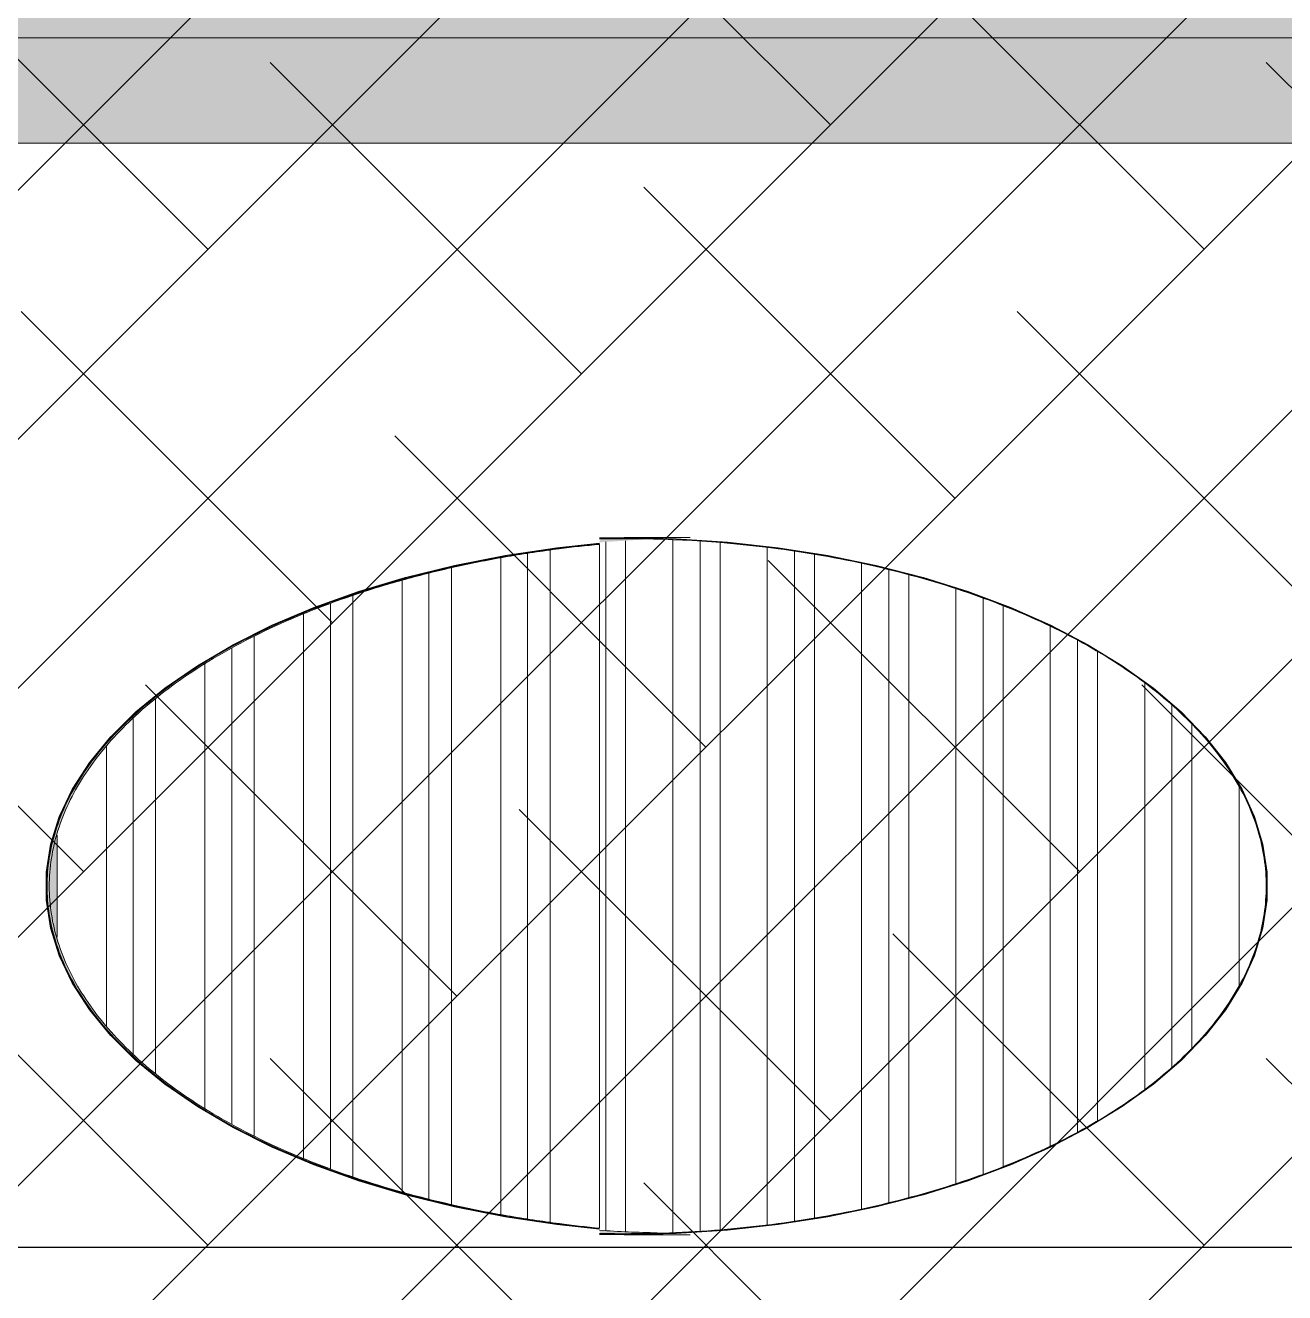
# Model space of a CAD drawing. Header units: millimetres. Extents: x 50357 to 985146, y 723188 to 1803594.
# Drawn here: x 863213 to 866789, y 732074 to 735674 of the extents above; entities that cross this region are included whole.
import ezdxf

# ---------------------------------------------------------------- set-up
doc = ezdxf.new("R2010")
doc.units = ezdxf.units.MM
doc.header["$LTSCALE"] = 3
doc.header["$MEASUREMENT"] = 0
for name, color, linetype, lineweight, true_color in [('A-FLOR', 7, 'Continuous', 5, 0x6e6e6e), ('A-FLOR-MCUT', 7, 'Continuous', 13, 0x6e6e6e), ('A-GENM', 7, 'Continuous', 13, 0x6e6e6e), ('I-WALL', 7, 'Continuous', 25, 0x6e6e6e)]:
    doc.layers.add(name, color=color, linetype=linetype, lineweight=lineweight, true_color=true_color)
doc.layers.add('Hatch (HOR not under LTC submission)', color=252, linetype='Continuous', lineweight=35)

# ---------------------------------------------------------------- blocks, each defined once
blk = doc.blocks.new('Opening End Plate L1 - Opening End Plate L1-5118050-SEC D_1')
at = {"layer": 'A-GENM'}
blk.add_hatch(color=256, dxfattribs=at).paths.add_polyline_path([(-684218.6, 8050), (-684071.7, 8053.2), (-683925.8, 8062.8), (-683768.4, 8080.9), (-683640.5, 8100.9), (-683503, 8129.2), (-683351.9, 8169.1), (-683242.9, 8203.3), (-683121.9, 8248.6), (-683008.1, 8299), (-682902, 8354.2), (-682804.5, 8413.9), (-682716.2, 8477.6), (-682637.7, 8545), (-682569.3, 8615.6), (-682511.7, 8688.9), (-682465.2, 8764.6), (-682430, 8842), (-682406.4, 8920.7), (-682394.6, 9000.1), (-682394.6, 9079.9), (-682406.4, 9159.3), (-682430, 9238), (-682465.2, 9315.4), (-682511.7, 9391.1), (-682569.3, 9464.4), (-682637.7, 9535), (-682727.2, 9610.3), (-682804.5, 9666.1), (-682902, 9725.8), (-683008.1, 9781), (-683121.9, 9831.4), (-683247.8, 9878.3), (-683370.2, 9916.6), (-683503, 9950.8), (-683664.2, 9982.8), (-683781.7, 10001.2), (-683925.8, 10017.2), (-684080.7, 10027), (-684218.6, 10030), (-684288.9, 10028.5), (-684288.9, 10025.5), (-684218.6, 10027), (-684071.8, 10023.8), (-683926, 10014.2), (-683768.4, 9996.1), (-683641, 9976.1), (-683503.7, 9947.9), (-683351.9, 9907.7), (-683243.8, 9873.9), (-683123, 9828.7), (-683009.2, 9778.3), (-682903.4, 9723.2), (-682806.1, 9663.6), (-682717.9, 9600), (-682639.6, 9532.8), (-682568.3, 9458.3), (-682514, 9389.3), (-682467.7, 9314), (-682432.6, 9236.9), (-682409.2, 9158.6), (-682397.4, 9079.6), (-682397.4, 9000.4), (-682409.2, 8921.4), (-682432.6, 8843.1), (-682467.7, 8766), (-682518.9, 8684.5), (-682571.5, 8617.6), (-682639.6, 8547.2), (-682727.2, 8473.4), (-682806.1, 8416.4), (-682903.4, 8356.8), (-683009.2, 8301.7), (-683123, 8251.3), (-683247.8, 8204.9), (-683374.6, 8165.4), (-683503.7, 8132.1), (-683664.2, 8100.3), (-683782.1, 8081.7), (-683926, 8065.8), (-684080.7, 8056), (-684218.6, 8053), (-684288.9, 8054.5), (-684288.9, 8051.5)], flags=0)
h = blk.add_hatch(color=256, dxfattribs=at)
h.paths.add_polyline_path([(-684218.6, 8053), (-684131.1, 8055.2), (-684196.2, 8057.4), (-684288.9, 8063.3), (-684288.9, 8054.5), (-684228.2, 8053.2)], flags=0)
h.paths.add_polyline_path([(-684288.9, 10016.5), (-684177.8, 10023.8), (-684151.5, 10025.5), (-684228.2, 10026.8), (-684288.9, 10024.5), (-684288.9, 10016.7)], flags=0)
for p, q in [((-684218.6, 10030), (-684289.1, 10029.3)), ((-684031.1, 10030), (-684218.6, 10030)), ((-684289.1, 8050.7), (-684218.6, 8050)), ((-684218.6, 8050), (-684031.1, 8050))]:
    blk.add_line(p, q, dxfattribs=at)
at = {"layer": 'A-GENM', "flags": 128}
blk.add_lwpolyline([(-684218.6, 8050), (-684071.7, 8053.2), (-683925.8, 8062.8), (-683781.7, 8078.8), (-683640.5, 8100.9), (-683503, 8129.2), (-683370.2, 8163.4), (-683242.9, 8203.3), (-683121.9, 8248.6), (-683008.1, 8299), (-682902, 8354.2), (-682804.5, 8413.9), (-682716.2, 8477.6), (-682637.7, 8545), (-682569.3, 8615.6), (-682511.7, 8688.9), (-682465.2, 8764.6), (-682430, 8842), (-682406.4, 8920.7), (-682394.6, 9000.1), (-682394.6, 9079.9), (-682406.4, 9159.3), (-682430, 9238), (-682465.2, 9315.4), (-682511.7, 9391.1), (-682569.3, 9464.4), (-682637.7, 9535), (-682716.2, 9602.4), (-682804.5, 9666.1), (-682902, 9725.8), (-683008.1, 9781), (-683121.9, 9831.4), (-683242.9, 9876.7), (-683370.2, 9916.6), (-683503, 9950.8), (-683640.5, 9979.1), (-683781.7, 10001.2), (-683925.8, 10017.2), (-684071.7, 10026.8), (-684218.6, 10030)], dxfattribs=at)
at = {"layer": 'A-GENM'}
for points in [[(-684289, 10026.3), (-684265.5, 10026.8), (-684242.1, 10027), (-684218.6, 10027)], [(-684289.1, 8062.9), (-684234.6, 8058.7), (-684179.8, 8056.8), (-684124.8, 8055.4)], [(-684218.6, 8053), (-684242.1, 8053), (-684265.5, 8053.2), (-684289, 8053.7)]]:
    blk.add_open_spline(points, degree=3, dxfattribs=at)
blk.add_open_spline([(-684218.6, 10027), (-684071.7, 10027), (-683826.8, 10010.9), (-683500.6, 9951.8), (-683239.6, 9877.5), (-683043.3, 9797.5), (-682902, 9723.9), (-682804.5, 9664.3), (-682716.3, 9600.6), (-682611.7, 9510.9), (-682527.6, 9414.8), (-682465.8, 9314.3), (-682430.7, 9237.1), (-682407.2, 9158.8), (-682391.5, 9053.3), (-682401.4, 8920.9), (-682460.1, 8764.9), (-682564.3, 8615.8), (-682686.9, 8500.6), (-682804.5, 8415.7), (-682902, 8356.1), (-683007.9, 8300.9), (-683121.8, 8250.5), (-683242.8, 8205.2), (-683370.1, 8165.3), (-683502.9, 8131.2), (-683686.2, 8093.5), (-683924.7, 8061.6), (-684120.6, 8053), (-684218.6, 8053)], degree=3, knots=[-3.141593, -3.141593, -3.141593, -3.141593, -2.899932, -2.738824, -2.577717, -2.41661, -2.336056, -2.255502, -2.174949, -2.094395, -1.933288, -1.852734, -1.77218, -1.691627, -1.611073, -1.449966, -1.288859, -1.127751, -0.966644, -0.88609, -0.805537, -0.724983, -0.644429, -0.563876, -0.483322, -0.402768, -0.322215, -0.161107, 0, 0, 0, 0], dxfattribs=at)
blk = doc.blocks.new('Aluminum Louvers FL - Aluminum Louvers FL-3941679-SEC D_2')
at = {"layer": 'A-GENM'}
h = blk.add_hatch(color=256, dxfattribs=at)
h.paths.add_polyline_path([(-689237.7, 8895), (-689237.7, 9185), (-689245.9, 9158.6), (-689258.2, 9079.1), (-689258.2, 9000.1), (-689243.9, 8914.8), (-689239, 8899.2)], flags=0)
h.paths.add_polyline_path([(-689237.7, 13543.4), (-689237.7, 13836.6), (-689246.7, 13807), (-689258.7, 13729.1), (-689258.4, 13648), (-689244.3, 13564.7), (-689239, 13547.6)], flags=0)
h.paths.add_polyline_path([(-689237.7, 18268), (-689237.9, 18561.3), (-689246.7, 18533), (-689258.9, 18450), (-689258.9, 18375.4), (-689244.3, 18289.3), (-689237.9, 18268.5)], flags=0)
h.paths.add_polyline_path([(-689237.7, 22992.5), (-689238.5, 23284.8), (-689246.7, 23258.6), (-689259, 23179.1), (-689257.8, 23093), (-689246.5, 23020.7), (-689238.5, 22995.1)], flags=0)
blk = doc.blocks.new('Opening End Plate L1 - Opening End Plate L1-5118050-SEC D_2')
at = {"layer": 'A-GENM'}
for points in [[(-687697.3, 8066), (-687697.3, 8069), (-687817.7, 8081.7), (-687976.8, 8106.2), (-688108.6, 8132.1), (-688247.2, 8166.3), (-688380.1, 8206.1), (-688508.9, 8252.4), (-688625.2, 8301.7), (-688735.8, 8356.8), (-688837.5, 8416.4), (-688929.6, 8480), (-689011.5, 8547.2), (-689082.6, 8617.6), (-689144.7, 8693.9), (-689191.1, 8766), (-689227.7, 8843.1), (-689253.4, 8929), (-689264.5, 9000.4), (-689264.5, 9079.6), (-689250.5, 9164.1), (-689227.7, 9236.9), (-689191.1, 9314), (-689140.2, 9392.2), (-689082.6, 9462.4), (-689011.4, 9532.8), (-688929.6, 9600), (-688837.5, 9663.6), (-688735.8, 9723.2), (-688625.2, 9778.3), (-688506.4, 9828.7), (-688380.1, 9873.9), (-688238.4, 9915.9), (-688108.6, 9947.9), (-687965.1, 9976.1), (-687817.7, 9998.3), (-687697.3, 10011), (-687697.3, 10014), (-687818.1, 10001.2), (-687967.8, 9978.6), (-688109.2, 9950.8), (-688248, 9916.6), (-688401.7, 9869.3), (-688508.9, 9830.8), (-688626.4, 9781), (-688737.2, 9725.8), (-688839.1, 9666.1), (-688931.4, 9602.4), (-689013.5, 9535), (-689090.1, 9457.9), (-689145.1, 9391.1), (-689193.7, 9315.4), (-689230.5, 9238), (-689255.1, 9159.3), (-689267.5, 9079.9), (-689267.5, 9000.1), (-689255.1, 8920.7), (-689230.4, 8841.8), (-689193.7, 8764.6), (-689140.2, 8683), (-689084.8, 8615.6), (-689013.5, 8545), (-688931.4, 8477.6), (-688839.1, 8413.9), (-688737.2, 8354.2), (-688626.4, 8299), (-688507.5, 8248.6), (-688381, 8203.3), (-688238.4, 8161), (-688109.2, 8129.2), (-687965.6, 8100.9), (-687818.1, 8078.8), (-687787.5, 8075.5)], [(-687697.3, 8069), (-687697.3, 8069.6), (-687818.1, 8082.7), (-687970.5, 8106.2), (-688109.2, 8133.8), (-688248, 8168.4), (-688381, 8208.7), (-688508.9, 8255.1), (-688626.4, 8305.4), (-688737.2, 8361.3), (-688839.1, 8421.8), (-688931.4, 8486.6), (-689013.5, 8555.4), (-689082.6, 8625.2), (-689140.2, 8696.7), (-689186.1, 8768.8), (-689222.1, 8845.3), (-689247.1, 8929), (-689258.2, 9000.4), (-689258.2, 9079.9), (-689244.2, 9164.1), (-689220.9, 9238), (-689183.9, 9315.4), (-689134.9, 9391.1), (-689074.3, 9464.4), (-689002.5, 9535), (-688919.8, 9602.4), (-688826.9, 9666.1), (-688724.3, 9725.8), (-688612.5, 9781), (-688492.3, 9831.4), (-688364.3, 9876.7), (-688229.2, 9916.6), (-688087.5, 9950.8), (-687939.2, 9979.1), (-687787.5, 10000.8), (-687818.1, 9998.2), (-687967.8, 9975.6), (-688109.2, 9947.7), (-688248, 9913.5), (-688392.8, 9869.3), (-688508.9, 9827.6), (-688626.4, 9777.7), (-688737.2, 9722.3), (-688839.1, 9662.5), (-688931.4, 9598.5), (-689013.5, 9530.8), (-689086.3, 9457.9), (-689145.1, 9385.5), (-689193.7, 9308.5), (-689227.7, 9236.9), (-689252.2, 9158.6), (-689264.5, 9079.6), (-689264.4, 9000.1), (-689252, 8920.7), (-689227.1, 8842), (-689190.1, 8764.6), (-689140.2, 8687.8), (-689080.6, 8615.6), (-689008.7, 8545), (-688926.1, 8477.6), (-688833.1, 8413.9), (-688729.5, 8353.7), (-688618.9, 8299.1), (-688498.6, 8248.6), (-688370.6, 8203.3), (-688238.4, 8164.1), (-688093.7, 8129.2), (-687945.4, 8100.9), (-687811.4, 8081.1), (-687787.5, 8078.5)]]:
    blk.add_hatch(color=256, dxfattribs=at).paths.add_polyline_path(points, flags=0)
at = {"layer": 'A-GENM', "flags": 128}
blk.add_lwpolyline([(-687697.5, 10014.5), (-687818.1, 10001.2), (-687965.6, 9979.1), (-688109.2, 9950.8), (-688248, 9916.6), (-688381, 9876.7), (-688507.5, 9831.4), (-688626.4, 9781), (-688737.2, 9725.8), (-688839.1, 9666.1), (-688931.4, 9602.4), (-689013.5, 9535), (-689084.8, 9464.4), (-689145.1, 9391.1), (-689193.7, 9315.4), (-689230.5, 9238), (-689255.1, 9159.3), (-689267.5, 9079.9), (-689267.5, 9000.1), (-689255.1, 8920.7), (-689230.5, 8842), (-689193.7, 8764.6), (-689145.1, 8688.9), (-689084.8, 8615.6), (-689013.5, 8545), (-688931.4, 8477.6), (-688839.1, 8413.9), (-688737.2, 8354.2), (-688626.4, 8299), (-688507.5, 8248.6), (-688381, 8203.3), (-688248, 8163.4), (-688109.2, 8129.2), (-687965.6, 8100.9), (-687818.1, 8078.8), (-687697.5, 8065.5)], dxfattribs=at)
at = {"layer": 'A-GENM'}
for points, knots in [([(-687697.5, 8068.5), (-687737.8, 8072.2), (-687828, 8082.2), (-687965.7, 8102.9), (-688157.3, 8140.6), (-688384.5, 8202.5), (-688630.7, 8298.5), (-688843.9, 8413.7), (-688989.5, 8523.2), (-689084.5, 8617.2), (-689144.6, 8690.3), (-689193.1, 8765.7), (-689229.7, 8842.9), (-689254.2, 8921.2), (-689266.5, 9000.3), (-689266.5, 9079.7), (-689250.1, 9185.1), (-689199, 9315.1), (-689090.1, 9464.2), (-688936.4, 9602.4), (-688741.8, 9726.1), (-688549.7, 9814.4), (-688381.2, 9874.8), (-688248.2, 9914.7), (-688109.4, 9948.8), (-687965.7, 9977.1), (-687828, 9998), (-687737.8, 10007.5), (-687697.5, 10011.4)], [-6.10601, -6.10601, -6.10601, -6.10601, -6.041524, -5.960971, -5.880417, -5.71931, -5.558202, -5.397095, -5.235988, -5.155434, -5.07488, -4.994327, -4.913773, -4.833219, -4.752666, -4.672112, -4.591558, -4.430451, -4.269344, -4.108237, -3.947129, -3.786022, -3.705468, -3.624915, -3.544361, -3.463807, -3.383254, -3.318768, -3.318768, -3.318768, -3.318768]), ([(-687697.5, 10010.9), (-687735.7, 10007.3), (-687823.8, 9997.5), (-687959.5, 9977.1), (-688103.1, 9948.8), (-688241.9, 9914.7), (-688375, 9874.8), (-688543.5, 9814.4), (-688735.5, 9726.1), (-688930.1, 9602.4), (-689083.9, 9464.2), (-689192.8, 9315.1), (-689243.9, 9185.1), (-689260.3, 9079.7), (-689260.3, 9000.3), (-689248, 8921.2), (-689223.4, 8842.9), (-689186.8, 8765.7), (-689138.3, 8690.3), (-689078.2, 8617.2), (-688983.2, 8523.2), (-688837.6, 8413.7), (-688624.4, 8298.5), (-688378.3, 8202.5), (-688151, 8140.7), (-687959.5, 8102.8), (-687823.7, 8082.9), (-687735.8, 8072.1), (-687697.6, 8068.7)], [3.322115, 3.322115, 3.322115, 3.322115, 3.383254, 3.463807, 3.544361, 3.624915, 3.705468, 3.786022, 3.947129, 4.108237, 4.269344, 4.430451, 4.591558, 4.672112, 4.752666, 4.833219, 4.913773, 4.994327, 5.07488, 5.155434, 5.235988, 5.397095, 5.558202, 5.71931, 5.880417, 5.960971, 6.041524, 6.102663, 6.102663, 6.102663, 6.102663])]:
    blk.add_open_spline(points, degree=3, knots=knots, dxfattribs=at)

msp = doc.modelspace()

# ---------------------------------------------------------------- hatches: boundary and pattern name
at = {"layer": 'A-FLOR'}
for points in [[(862408.5511, 735638.9831), (864843.446, 735638.9831), (864843.446, 735738.9831), (859951.5087, 735738.9831), (859951.5087, 735638.9831), (862318.3698, 735638.9831)], [(866196.9894, 735638.9831), (867444.4393, 735638.9831), (867444.4393, 735738.9831), (864843.446, 735738.9831), (864843.446, 735638.9831), (866092.8707, 735638.9831)], [(860351.5101, 735338.9831), (864843.446, 735338.9831), (864843.446, 735638.9831), (860351.5101, 735638.9831), (860351.5101, 735410.078)], [(866196.9894, 735338.9831), (867444.4393, 735338.9831), (867444.4393, 735638.9831), (864843.446, 735638.9831), (864843.446, 735338.9831), (866092.8707, 735338.9831)]]:
    msp.add_hatch(color=256, dxfattribs=at).paths.add_polyline_path(points, flags=0)
at = {"layer": 'Hatch (HOR not under LTC submission)'}
h = msp.add_hatch(dxfattribs=at)
h.set_pattern_fill('ANSI38', color=256, scale=4000)
h.paths.add_polyline_path([(853871.7666, 751128.0064), (853871.7666, 735638.9831), (853656.482, 735638.9831), (853656.482, 728688.9831), (867744.0584, 728688.9831), (867748.3434, 751128.0064)])

# ---------------------------------------------------------------- linework, layer by layer
at = {"layer": 'A-FLOR'}
msp.add_line((860351.5101, 735338.9831), (866894.3765, 735338.9831), dxfattribs=at)
at = {"layer": 'A-FLOR-MCUT'}
msp.add_line((867444.4393, 735638.9831), (860351.5101, 735638.9831), dxfattribs=at)
at = {"layer": 'A-GENM'}
for p, q in [((864843.0058, 734199.2865), (864843.0058, 732258.6797)), ((864861.0722, 732251.347), (864861.0722, 734206.6199)), ((864917.6419, 734210.3298), (864917.6419, 732247.638)), ((865051.6235, 734213.1466), (865051.6235, 732244.8133)), ((865129.0355, 732249.6991), (865129.0355, 734208.259)), ((865185.6051, 734204.5334), (865185.6051, 732253.4236)), ((865319.5867, 734190.64), (865319.5867, 732267.326)), ((864563.0189, 734161.516), (864563.0189, 732296.6052)), ((864639.1187, 732284.2864), (864639.1187, 734173.6798)), ((864703.0124, 734183.2855), (864703.0124, 732274.6807)), ((865396.9987, 732278.0609), (865396.9987, 734179.9069)), ((865453.5682, 734171.0207), (865453.5682, 732286.9461)), ((864423.0255, 734133.2071), (864423.0255, 732324.9228)), ((865587.5498, 734145.3024), (865587.5498, 732312.6637)), ((865664.9617, 732330.4572), (865664.9617, 734127.5084)), ((864283.032, 734097.8973), (864283.032, 732360.2966)), ((864359.1317, 732340.6599), (864359.1317, 734117.1034)), ((865721.5314, 734112.9502), (865721.5314, 732345.0144)), ((864143.0386, 734054.3234), (864143.0386, 732403.6432)), ((865855.513, 734073.2249), (865855.513, 732384.7407)), ((865932.925, 732411.6938), (865932.925, 734046.2714)), ((864079.1448, 732426.5346), (864079.1448, 734031.4329)), ((865989.4946, 734025.0941), (865989.4946, 732432.8697)), ((864003.0451, 734001.7059), (864003.0451, 732456.2608)), ((866123.4762, 733967.1093), (866123.4762, 732490.8569)), ((863799.1579, 732552.8849), (863799.1579, 733905.0832)), ((863863.0516, 733937.9869), (863863.0516, 732519.9789)), ((866200.8882, 732531.1808), (866200.8882, 733926.7853)), ((866257.4578, 733894.7216), (866257.4578, 732563.2445)), ((863723.0582, 733860.4976), (863723.0582, 732597.4668)), ((866391.4394, 733805.5711), (866391.4394, 732652.3951)), ((863583.0647, 733760.7521), (863583.0647, 732697.2153)), ((866468.8514, 732715.6603), (866468.8514, 733742.3091)), ((863519.171, 732752.4083), (863519.171, 733705.5547)), ((866525.421, 733688.0645), (866525.421, 732769.9013)), ((863443.0713, 733625.4167), (863443.0713, 732832.5479)), ((866659.4027, 733511.6113), (866659.4027, 732946.3555)), ((863303.0778, 733373.9839), (863303.0778, 733083.9776))]:
    msp.add_line(p, q, dxfattribs=at)
at = {"layer": 'I-WALL'}
for p, q in [((864843.3272, 734218.2438), (864913.8113, 734218.9831)), ((864913.8113, 734218.9831), (865060.7027, 734215.7728)), ((865060.7031, 734215.7728), (865206.6419, 734206.1629)), ((865206.6423, 734206.1628), (865350.6819, 734190.2155)), ((865350.6823, 734190.2155), (865491.8887, 734168.0342)), ((865491.8891, 734168.0342), (865629.3464, 734139.7628)), ((865629.3468, 734139.7627), (865762.1636, 734105.5847)), ((865762.164, 734105.5845), (865889.4789, 734065.7214)), ((865889.4793, 734065.7213), (866010.4666, 734020.4316)), ((866010.467, 734020.4314), (866124.342, 733970.0089)), ((866124.3424, 733970.0087), (866230.3668, 733914.7804)), ((866230.3671, 733914.7802), (866327.8531, 733855.1043)), ((866327.8535, 733855.104), (866416.1688, 733791.3675)), ((866416.1692, 733791.3672), (866494.7412, 733723.9834)), ((866494.7412, 732733.9827), (866416.1692, 732666.599)), ((866416.1688, 732666.5987), (866327.8535, 732602.8622)), ((866327.8531, 732602.8619), (866230.3671, 732543.186)), ((866230.3668, 732543.1858), (866124.3424, 732487.9574)), ((866124.342, 732487.9573), (866010.467, 732437.5347)), ((866010.4666, 732437.5346), (865889.4793, 732392.2449)), ((865889.4789, 732392.2448), (865762.164, 732352.3816)), ((865762.1636, 732352.3815), (865629.3468, 732318.2034)), ((865491.8887, 732289.9319), (865350.6823, 732267.7507)), ((865629.3464, 732318.2033), (865491.8891, 732289.932)), ((865206.6419, 732251.8033), (865060.7031, 732242.1933)), ((865350.6819, 732267.7506), (865206.6423, 732251.8033)), ((864913.8113, 732238.9831), (864843.3272, 732239.7223)), ((865060.7027, 732242.1933), (864913.8113, 732238.9831)), ((863114.1937, 732203.9831), (866895.7207, 732203.9831))]:
    msp.add_line(p, q, dxfattribs=at)
at = {"layer": 'I-WALL', "flags": 128}
for points in [[(864843.2734, 732254.4541), (864722.6864, 732267.7507), (864575.1438, 732289.932), (864431.5184, 732318.2034), (864292.7417, 732352.3816), (864159.7138, 732392.2449), (864033.2974, 732437.5347), (863914.3124, 732487.9574), (863803.5303, 732543.186), (863701.6698, 732602.8622), (863609.3913, 732666.599), (863527.2934, 732733.9831), (863455.9085, 732804.5774), (863395.6996, 732877.9242), (863347.057, 732953.5478), (863310.2964, 733030.9576), (863285.656, 733109.6518), (863273.2958, 733189.1198), (863273.2958, 733268.8464), (863285.656, 733348.3144), (863310.2964, 733427.0085), (863347.057, 733504.4184), (863395.6996, 733580.0419), (863455.9085, 733653.3887), (863527.2934, 733723.9831), (863609.3913, 733791.3672), (863701.6698, 733855.104), (863803.5303, 733914.7802), (863914.3124, 733970.0087), (864033.2974, 734020.4314), (864159.7138, 734065.7213), (864292.7417, 734105.5845), (864431.5184, 734139.7627), (864575.1438, 734168.0342), (864722.6864, 734190.2155), (864843.2734, 734203.5121)], [(866494.7416, 733723.9831), (866563.061, 733653.3887), (866620.6844, 733580.0419), (866667.2381, 733504.4184), (866702.4202, 733427.0085), (866726.0024, 733348.3144), (866737.8319, 733268.8464), (866737.8319, 733189.1198), (866726.0024, 733109.6518), (866702.4202, 733030.9576), (866667.2381, 732953.5478), (866620.6844, 732877.9242), (866563.061, 732804.5774), (866494.7416, 732733.9831)]]:
    msp.add_lwpolyline(points, dxfattribs=at)

# ---------------------------------------------------------------- block references
at = {"layer": 'A-GENM'}
for name, p in [('Aluminum Louvers FL - Aluminum Louvers FL-3941679-SEC D_2', (1552540.7499, 724188.9831)), ('Opening End Plate L1 - Opening End Plate L1-5118050-SEC D_2', (1552540.7499, 724188.9831)), ('Opening End Plate L1 - Opening End Plate L1-5118050-SEC D_1', (1549132.3921, 724188.9831))]:
    msp.add_blockref(name, p, dxfattribs=at)

doc.saveas('drawing.dxf')
